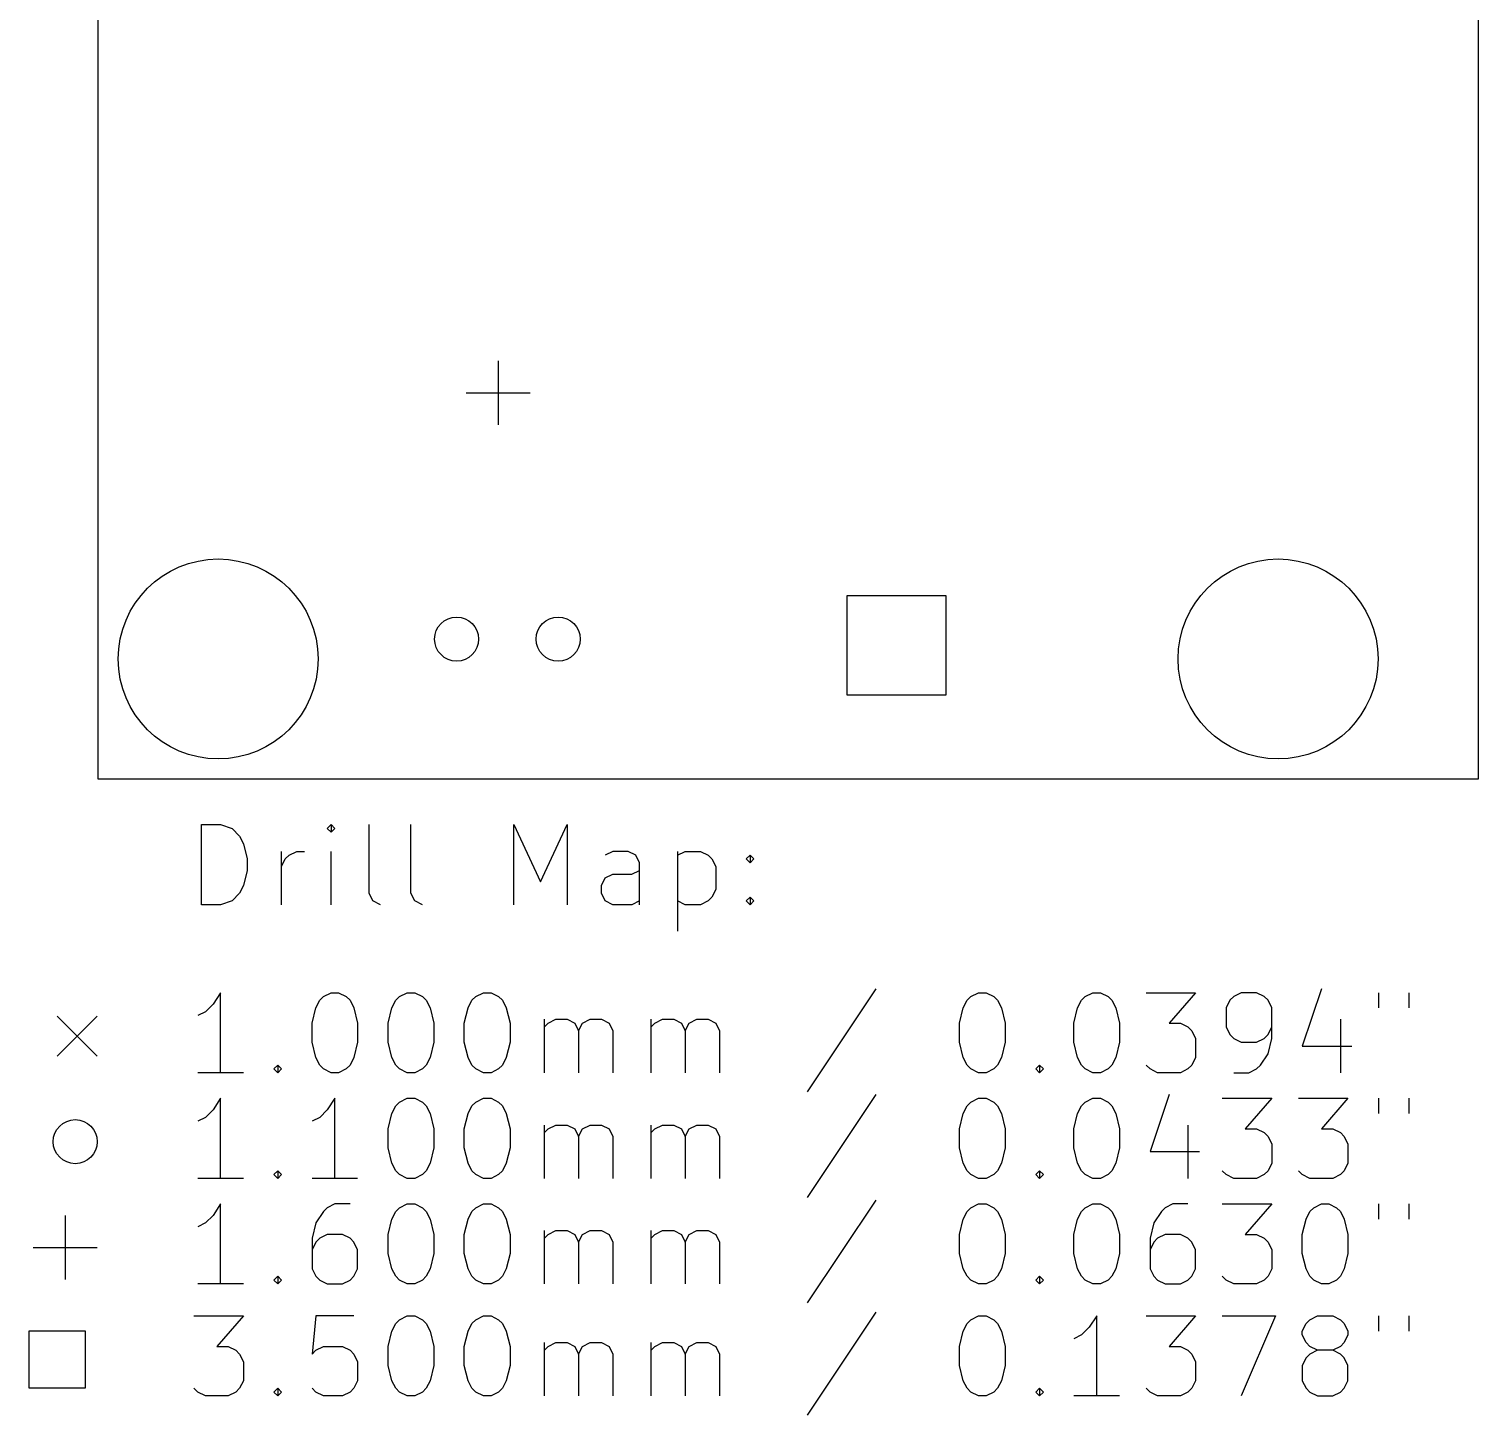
# Model space of a CAD drawing. Extents: x 5.15 to 7.9, y -4.38 to -1.61.
# Drawn here: x 5.148 to 6.575, y -4.366 to -3.002 of the extents above; entities that cross this region are included whole.
import ezdxf

# ---------------------------------------------------------------- set-up
doc = ezdxf.new("R2010")
doc.units = 0
doc.header["$MEASUREMENT"] = 0
doc.layers.add('BLACK', color=7, linetype='CONTINUOUS')

msp = doc.modelspace()

# ---------------------------------------------------------------- linework, layer by layer
at = {"layer": 'BLACK', "linetype": 'CONTINUOUS'}
for p, q in [((5.2165, -3.7402), (5.2165, -1.6142)), ((6.5748, -1.6142), (6.5748, -3.7402)), ((5.6102, -3.3287), (5.6102, -3.3917)), ((5.5787, -3.3602), (5.6417, -3.3602)), ((6.0511, -3.5599), (5.9536, -3.5599)), ((5.9536, -3.5599), (5.9536, -3.6574)), ((6.0511, -3.6574), (6.0511, -3.5599)), ((5.9536, -3.6574), (6.0511, -3.6574)), ((6.5748, -3.7402), (5.2165, -3.7402)), ((5.3182, -3.8638), (5.3182, -3.785)), ((5.3182, -3.785), (5.337, -3.785)), ((5.337, -3.785), (5.3482, -3.7888)), ((5.3482, -3.7888), (5.3557, -3.7963)), ((5.4457, -3.785), (5.442, -3.7888)), ((5.442, -3.7888), (5.4457, -3.7925)), ((5.4495, -3.7888), (5.4457, -3.785)), ((5.4457, -3.785), (5.4457, -3.7925)), ((5.4457, -3.7925), (5.4495, -3.7888)), ((5.4832, -3.8525), (5.4832, -3.785)), ((5.5244, -3.8525), (5.5244, -3.785)), ((5.6257, -3.8638), (5.6257, -3.785)), ((5.6257, -3.785), (5.6519, -3.8413)), ((5.6519, -3.8413), (5.6782, -3.785)), ((5.6782, -3.785), (5.6782, -3.8638)), ((5.3557, -3.7963), (5.3595, -3.8038)), ((5.3595, -3.8038), (5.3632, -3.8188)), ((5.3632, -3.8188), (5.3632, -3.83)), ((5.397, -3.8638), (5.397, -3.8113)), ((5.397, -3.8263), (5.4007, -3.8188)), ((5.4007, -3.8188), (5.4045, -3.815)), ((5.4045, -3.815), (5.412, -3.8113)), ((5.412, -3.8113), (5.4195, -3.8113)), ((5.4457, -3.8638), (5.4457, -3.8113)), ((5.7232, -3.8113), (5.7157, -3.815)), ((5.7382, -3.8113), (5.7232, -3.8113)), ((5.7457, -3.815), (5.7382, -3.8113)), ((5.7494, -3.8225), (5.7457, -3.815)), ((5.7494, -3.8638), (5.7494, -3.8225)), ((5.7869, -3.8113), (5.7869, -3.89)), ((5.7869, -3.815), (5.7944, -3.8113)), ((5.7944, -3.8113), (5.8094, -3.8113)), ((5.8094, -3.8113), (5.8169, -3.815)), ((5.8169, -3.815), (5.8207, -3.8188)), ((5.8207, -3.8188), (5.8244, -3.8263)), ((5.8544, -3.8188), (5.8582, -3.815)), ((5.8582, -3.8225), (5.8544, -3.8188)), ((5.8582, -3.815), (5.8619, -3.8188)), ((5.8582, -3.815), (5.8582, -3.8225)), ((5.8619, -3.8188), (5.8582, -3.8225)), ((5.3632, -3.83), (5.3595, -3.845)), ((5.7157, -3.8375), (5.7232, -3.8338)), ((5.7232, -3.8338), (5.7419, -3.8338)), ((5.7419, -3.8338), (5.7494, -3.83)), ((5.8244, -3.8263), (5.8244, -3.8488)), ((5.3595, -3.845), (5.3557, -3.8525)), ((5.7119, -3.845), (5.7157, -3.8375)), ((5.7119, -3.8525), (5.7119, -3.845)), ((5.8244, -3.8488), (5.8207, -3.8563)), ((5.337, -3.8638), (5.3182, -3.8638)), ((5.3482, -3.86), (5.337, -3.8638)), ((5.3557, -3.8525), (5.3482, -3.86)), ((5.4869, -3.86), (5.4832, -3.8525)), ((5.4944, -3.8638), (5.4869, -3.86)), ((5.5282, -3.86), (5.5244, -3.8525)), ((5.5357, -3.8638), (5.5282, -3.86)), ((5.7157, -3.86), (5.7119, -3.8525)), ((5.7232, -3.8638), (5.7157, -3.86)), ((5.7419, -3.8638), (5.7232, -3.8638)), ((5.7494, -3.86), (5.7419, -3.8638)), ((5.7944, -3.8638), (5.7869, -3.86)), ((5.8094, -3.8638), (5.7944, -3.8638)), ((5.8169, -3.86), (5.8094, -3.8638)), ((5.8207, -3.8563), (5.8169, -3.86)), ((5.8544, -3.86), (5.8582, -3.8563)), ((5.8582, -3.8638), (5.8544, -3.86)), ((5.8582, -3.8563), (5.8619, -3.86)), ((5.8582, -3.8563), (5.8582, -3.8638)), ((5.8619, -3.86), (5.8582, -3.8638)), ((5.337, -3.9504), (5.3295, -3.9616)), ((5.337, -4.0291), (5.337, -3.9504)), ((5.4382, -3.9541), (5.4457, -3.9504)), ((5.4457, -3.9504), (5.4532, -3.9504)), ((5.4532, -3.9504), (5.4607, -3.9541)), ((5.5132, -3.9541), (5.5207, -3.9504)), ((5.5207, -3.9504), (5.5282, -3.9504)), ((5.5282, -3.9504), (5.5357, -3.9541)), ((5.5882, -3.9541), (5.5957, -3.9504)), ((5.5957, -3.9504), (5.6032, -3.9504)), ((5.6032, -3.9504), (5.6107, -3.9541)), ((5.9819, -3.9466), (5.9144, -4.0479)), ((6.0756, -3.9541), (6.0831, -3.9504)), ((6.0831, -3.9504), (6.0906, -3.9504)), ((6.0906, -3.9504), (6.0981, -3.9541)), ((6.1881, -3.9541), (6.1956, -3.9504)), ((6.1956, -3.9504), (6.2031, -3.9504)), ((6.2031, -3.9504), (6.2106, -3.9541)), ((6.2481, -3.9504), (6.2968, -3.9504)), ((6.2968, -3.9504), (6.2706, -3.9804)), ((6.3418, -3.9504), (6.3343, -3.9541)), ((6.3568, -3.9504), (6.3418, -3.9504)), ((6.3643, -3.9541), (6.3568, -3.9504)), ((6.4206, -3.9466), (6.4018, -4.0029)), ((6.4768, -3.9504), (6.4768, -3.9654)), ((6.5068, -3.9504), (6.5068, -3.9654)), ((5.3295, -3.9616), (5.322, -3.9691)), ((5.427, -3.9804), (5.4307, -3.9654)), ((5.4307, -3.9654), (5.4345, -3.9579)), ((5.4345, -3.9579), (5.4382, -3.9541)), ((5.4607, -3.9541), (5.4645, -3.9579)), ((5.4645, -3.9579), (5.4682, -3.9654)), ((5.4682, -3.9654), (5.4719, -3.9804)), ((5.5019, -3.9804), (5.5057, -3.9654)), ((5.5057, -3.9654), (5.5094, -3.9579)), ((5.5094, -3.9579), (5.5132, -3.9541)), ((5.5357, -3.9541), (5.5394, -3.9579)), ((5.5394, -3.9579), (5.5432, -3.9654)), ((5.5432, -3.9654), (5.5469, -3.9804)), ((5.5769, -3.9804), (5.5807, -3.9654)), ((5.5807, -3.9654), (5.5844, -3.9579)), ((5.5844, -3.9579), (5.5882, -3.9541)), ((5.6107, -3.9541), (5.6144, -3.9579)), ((5.6144, -3.9579), (5.6182, -3.9654)), ((5.6182, -3.9654), (5.6219, -3.9804)), ((6.0644, -3.9804), (6.0681, -3.9654)), ((6.0681, -3.9654), (6.0719, -3.9579)), ((6.0719, -3.9579), (6.0756, -3.9541)), ((6.0981, -3.9541), (6.1019, -3.9579)), ((6.1019, -3.9579), (6.1056, -3.9654)), ((6.1056, -3.9654), (6.1094, -3.9804)), ((6.1769, -3.9804), (6.1806, -3.9654)), ((6.1806, -3.9654), (6.1844, -3.9579)), ((6.1844, -3.9579), (6.1881, -3.9541)), ((6.2106, -3.9541), (6.2144, -3.9579)), ((6.2144, -3.9579), (6.2181, -3.9654)), ((6.2181, -3.9654), (6.2219, -3.9804)), ((6.3306, -3.9579), (6.3268, -3.9654)), ((6.3268, -3.9654), (6.3268, -3.9841)), ((6.3343, -3.9541), (6.3306, -3.9579)), ((6.3681, -3.9579), (6.3643, -3.9541)), ((6.3718, -3.9654), (6.3681, -3.9579)), ((6.3718, -3.9954), (6.3718, -3.9654)), ((5.1762, -3.9734), (5.2156, -4.0128)), ((5.2156, -3.9734), (5.1762, -4.0128)), ((5.322, -3.9691), (5.3145, -3.9729)), ((5.6557, -4.0291), (5.6557, -3.9766)), ((5.6594, -3.9804), (5.6669, -3.9766)), ((5.6669, -3.9766), (5.6782, -3.9766)), ((5.6782, -3.9766), (5.6857, -3.9804)), ((5.6932, -3.9804), (5.7007, -3.9766)), ((5.7007, -3.9766), (5.7119, -3.9766)), ((5.7119, -3.9766), (5.7194, -3.9804)), ((5.7607, -4.0291), (5.7607, -3.9766)), ((5.7644, -3.9804), (5.7719, -3.9766)), ((5.7719, -3.9766), (5.7832, -3.9766)), ((5.7832, -3.9766), (5.7907, -3.9804)), ((5.7982, -3.9804), (5.8057, -3.9766)), ((5.8057, -3.9766), (5.8169, -3.9766)), ((5.8169, -3.9766), (5.8244, -3.9804)), ((6.4393, -3.9766), (6.4393, -4.0291)), ((5.427, -3.9991), (5.427, -3.9804)), ((5.4719, -3.9804), (5.4719, -3.9991)), ((5.5019, -3.9991), (5.5019, -3.9804)), ((5.5469, -3.9804), (5.5469, -3.9991)), ((5.5769, -3.9991), (5.5769, -3.9804)), ((5.6219, -3.9804), (5.6219, -3.9991)), ((5.6557, -3.9841), (5.6594, -3.9804)), ((5.6857, -3.9804), (5.6894, -3.9879)), ((5.6894, -3.9879), (5.6932, -3.9804)), ((5.6894, -3.9879), (5.6894, -4.0291)), ((5.7194, -3.9804), (5.7232, -3.9879)), ((5.7232, -3.9879), (5.7232, -4.0291)), ((5.7607, -3.9841), (5.7644, -3.9804)), ((5.7907, -3.9804), (5.7944, -3.9879)), ((5.7944, -3.9879), (5.7982, -3.9804)), ((5.7944, -3.9879), (5.7944, -4.0291)), ((5.8244, -3.9804), (5.8282, -3.9879)), ((5.8282, -3.9879), (5.8282, -4.0291)), ((6.0644, -3.9991), (6.0644, -3.9804)), ((6.1094, -3.9804), (6.1094, -3.9991)), ((6.1769, -3.9991), (6.1769, -3.9804)), ((6.2219, -3.9804), (6.2219, -3.9991)), ((6.2706, -3.9804), (6.2818, -3.9804)), ((6.2818, -3.9804), (6.2893, -3.9841)), ((6.2893, -3.9841), (6.2931, -3.9879)), ((6.2931, -3.9879), (6.2968, -3.9954)), ((6.3268, -3.9841), (6.3306, -3.9916)), ((6.3306, -3.9916), (6.3343, -3.9954)), ((6.3643, -3.9954), (6.3681, -3.9916)), ((6.3681, -3.9916), (6.3718, -3.9841)), ((5.4307, -4.0141), (5.427, -3.9991)), ((5.4719, -3.9991), (5.4682, -4.0141)), ((5.5057, -4.0141), (5.5019, -3.9991)), ((5.5469, -3.9991), (5.5432, -4.0141)), ((5.5807, -4.0141), (5.5769, -3.9991)), ((5.6219, -3.9991), (5.6182, -4.0141)), ((6.0681, -4.0141), (6.0644, -3.9991)), ((6.1094, -3.9991), (6.1056, -4.0141)), ((6.1806, -4.0141), (6.1769, -3.9991)), ((6.2219, -3.9991), (6.2181, -4.0141)), ((6.2968, -3.9954), (6.2968, -4.0141)), ((6.3343, -3.9954), (6.3418, -3.9991)), ((6.3418, -3.9991), (6.3568, -3.9991)), ((6.3568, -3.9991), (6.3643, -3.9954)), ((6.3681, -4.0104), (6.3718, -3.9954)), ((6.4018, -4.0029), (6.4506, -4.0029)), ((5.3895, -4.0254), (5.3932, -4.0216)), ((5.3932, -4.0216), (5.397, -4.0254)), ((5.3932, -4.0216), (5.3932, -4.0291)), ((5.4345, -4.0216), (5.4307, -4.0141)), ((5.4382, -4.0254), (5.4345, -4.0216)), ((5.4645, -4.0216), (5.4607, -4.0254)), ((5.4682, -4.0141), (5.4645, -4.0216)), ((5.5094, -4.0216), (5.5057, -4.0141)), ((5.5132, -4.0254), (5.5094, -4.0216)), ((5.5394, -4.0216), (5.5357, -4.0254)), ((5.5432, -4.0141), (5.5394, -4.0216)), ((5.5844, -4.0216), (5.5807, -4.0141)), ((5.5882, -4.0254), (5.5844, -4.0216)), ((5.6144, -4.0216), (5.6107, -4.0254)), ((5.6182, -4.0141), (5.6144, -4.0216)), ((6.0719, -4.0216), (6.0681, -4.0141)), ((6.0756, -4.0254), (6.0719, -4.0216)), ((6.1019, -4.0216), (6.0981, -4.0254)), ((6.1056, -4.0141), (6.1019, -4.0216)), ((6.1394, -4.0254), (6.1431, -4.0216)), ((6.1431, -4.0216), (6.1469, -4.0254)), ((6.1431, -4.0216), (6.1431, -4.0291)), ((6.1844, -4.0216), (6.1806, -4.0141)), ((6.1881, -4.0254), (6.1844, -4.0216)), ((6.2144, -4.0216), (6.2106, -4.0254)), ((6.2181, -4.0141), (6.2144, -4.0216)), ((6.2519, -4.0254), (6.2481, -4.0216)), ((6.2931, -4.0216), (6.2893, -4.0254)), ((6.2968, -4.0141), (6.2931, -4.0216)), ((6.3568, -4.0254), (6.3606, -4.0216)), ((6.3606, -4.0216), (6.3681, -4.0104)), ((5.3595, -4.0291), (5.3145, -4.0291)), ((5.3932, -4.0291), (5.3895, -4.0254)), ((5.397, -4.0254), (5.3932, -4.0291)), ((5.4457, -4.0291), (5.4382, -4.0254)), ((5.4532, -4.0291), (5.4457, -4.0291)), ((5.4607, -4.0254), (5.4532, -4.0291)), ((5.5207, -4.0291), (5.5132, -4.0254)), ((5.5282, -4.0291), (5.5207, -4.0291)), ((5.5357, -4.0254), (5.5282, -4.0291)), ((5.5957, -4.0291), (5.5882, -4.0254)), ((5.6032, -4.0291), (5.5957, -4.0291)), ((5.6107, -4.0254), (5.6032, -4.0291)), ((6.0831, -4.0291), (6.0756, -4.0254)), ((6.0906, -4.0291), (6.0831, -4.0291)), ((6.0981, -4.0254), (6.0906, -4.0291)), ((6.1431, -4.0291), (6.1394, -4.0254)), ((6.1469, -4.0254), (6.1431, -4.0291)), ((6.1956, -4.0291), (6.1881, -4.0254)), ((6.2031, -4.0291), (6.1956, -4.0291)), ((6.2106, -4.0254), (6.2031, -4.0291)), ((6.2594, -4.0291), (6.2519, -4.0254)), ((6.2818, -4.0291), (6.2594, -4.0291)), ((6.2893, -4.0254), (6.2818, -4.0291)), ((6.3343, -4.0291), (6.3493, -4.0291)), ((6.3493, -4.0291), (6.3568, -4.0254)), ((5.9819, -4.0506), (5.9144, -4.1518)), ((6.2706, -4.0506), (6.2519, -4.1068)), ((5.337, -4.0543), (5.3295, -4.0656)), ((5.337, -4.1331), (5.337, -4.0543)), ((5.4495, -4.0543), (5.442, -4.0656)), ((5.4495, -4.1331), (5.4495, -4.0543)), ((5.5057, -4.0693), (5.5094, -4.0618)), ((5.5094, -4.0618), (5.5132, -4.0581)), ((5.5132, -4.0581), (5.5207, -4.0543)), ((5.5207, -4.0543), (5.5282, -4.0543)), ((5.5282, -4.0543), (5.5357, -4.0581)), ((5.5357, -4.0581), (5.5394, -4.0618)), ((5.5394, -4.0618), (5.5432, -4.0693)), ((5.5807, -4.0693), (5.5844, -4.0618)), ((5.5844, -4.0618), (5.5882, -4.0581)), ((5.5882, -4.0581), (5.5957, -4.0543)), ((5.5957, -4.0543), (5.6032, -4.0543)), ((5.6032, -4.0543), (5.6107, -4.0581)), ((5.6107, -4.0581), (5.6144, -4.0618)), ((5.6144, -4.0618), (5.6182, -4.0693)), ((6.0681, -4.0693), (6.0719, -4.0618)), ((6.0719, -4.0618), (6.0756, -4.0581)), ((6.0756, -4.0581), (6.0831, -4.0543)), ((6.0831, -4.0543), (6.0906, -4.0543)), ((6.0906, -4.0543), (6.0981, -4.0581)), ((6.0981, -4.0581), (6.1019, -4.0618)), ((6.1019, -4.0618), (6.1056, -4.0693)), ((6.1806, -4.0693), (6.1844, -4.0618)), ((6.1844, -4.0618), (6.1881, -4.0581)), ((6.1881, -4.0581), (6.1956, -4.0543)), ((6.1956, -4.0543), (6.2031, -4.0543)), ((6.2031, -4.0543), (6.2106, -4.0581)), ((6.2106, -4.0581), (6.2144, -4.0618)), ((6.2144, -4.0618), (6.2181, -4.0693)), ((6.3231, -4.0543), (6.3718, -4.0543)), ((6.3718, -4.0543), (6.3456, -4.0843)), ((6.3981, -4.0543), (6.4468, -4.0543)), ((6.4468, -4.0543), (6.4206, -4.0843)), ((6.4768, -4.0543), (6.4768, -4.0693)), ((6.5068, -4.0543), (6.5068, -4.0693)), ((5.322, -4.0731), (5.3145, -4.0768)), ((5.3295, -4.0656), (5.322, -4.0731)), ((5.4345, -4.0731), (5.427, -4.0768)), ((5.442, -4.0656), (5.4345, -4.0731)), ((5.5019, -4.0843), (5.5057, -4.0693)), ((5.5432, -4.0693), (5.5469, -4.0843)), ((5.5769, -4.0843), (5.5807, -4.0693)), ((5.6182, -4.0693), (5.6219, -4.0843)), ((6.0644, -4.0843), (6.0681, -4.0693)), ((6.1056, -4.0693), (6.1094, -4.0843)), ((6.1769, -4.0843), (6.1806, -4.0693)), ((6.2181, -4.0693), (6.2219, -4.0843)), ((5.5019, -4.1031), (5.5019, -4.0843)), ((5.5469, -4.0843), (5.5469, -4.1031)), ((5.5769, -4.1031), (5.5769, -4.0843)), ((5.6219, -4.0843), (5.6219, -4.1031)), ((5.6557, -4.1331), (5.6557, -4.0806)), ((5.6557, -4.0881), (5.6594, -4.0843)), ((5.6594, -4.0843), (5.6669, -4.0806)), ((5.6669, -4.0806), (5.6782, -4.0806)), ((5.6782, -4.0806), (5.6857, -4.0843)), ((5.6857, -4.0843), (5.6894, -4.0918)), ((5.6894, -4.0918), (5.6932, -4.0843)), ((5.6894, -4.0918), (5.6894, -4.1331)), ((5.6932, -4.0843), (5.7007, -4.0806)), ((5.7007, -4.0806), (5.7119, -4.0806)), ((5.7119, -4.0806), (5.7194, -4.0843)), ((5.7194, -4.0843), (5.7232, -4.0918)), ((5.7232, -4.0918), (5.7232, -4.1331)), ((5.7607, -4.1331), (5.7607, -4.0806)), ((5.7607, -4.0881), (5.7644, -4.0843)), ((5.7644, -4.0843), (5.7719, -4.0806)), ((5.7719, -4.0806), (5.7832, -4.0806)), ((5.7832, -4.0806), (5.7907, -4.0843)), ((5.7907, -4.0843), (5.7944, -4.0918)), ((5.7944, -4.0918), (5.7982, -4.0843)), ((5.7944, -4.0918), (5.7944, -4.1331)), ((5.7982, -4.0843), (5.8057, -4.0806)), ((5.8057, -4.0806), (5.8169, -4.0806)), ((5.8169, -4.0806), (5.8244, -4.0843)), ((5.8244, -4.0843), (5.8282, -4.0918)), ((5.8282, -4.0918), (5.8282, -4.1331)), ((6.0644, -4.1031), (6.0644, -4.0843)), ((6.1094, -4.0843), (6.1094, -4.1031)), ((6.1769, -4.1031), (6.1769, -4.0843)), ((6.2219, -4.0843), (6.2219, -4.1031)), ((6.2893, -4.0806), (6.2893, -4.1331)), ((6.3456, -4.0843), (6.3568, -4.0843)), ((6.3568, -4.0843), (6.3643, -4.0881)), ((6.3643, -4.0881), (6.3681, -4.0918)), ((6.3681, -4.0918), (6.3718, -4.0993)), ((6.4206, -4.0843), (6.4318, -4.0843)), ((6.4318, -4.0843), (6.4393, -4.0881)), ((6.4393, -4.0881), (6.4431, -4.0918)), ((6.4431, -4.0918), (6.4468, -4.0993)), ((5.5057, -4.1181), (5.5019, -4.1031)), ((5.5469, -4.1031), (5.5432, -4.1181)), ((5.5807, -4.1181), (5.5769, -4.1031)), ((5.6219, -4.1031), (5.6182, -4.1181)), ((6.0681, -4.1181), (6.0644, -4.1031)), ((6.1094, -4.1031), (6.1056, -4.1181)), ((6.1806, -4.1181), (6.1769, -4.1031)), ((6.2219, -4.1031), (6.2181, -4.1181)), ((6.2519, -4.1068), (6.3006, -4.1068)), ((6.3718, -4.0993), (6.3718, -4.1181)), ((6.4468, -4.0993), (6.4468, -4.1181)), ((5.5094, -4.1256), (5.5057, -4.1181)), ((5.5432, -4.1181), (5.5394, -4.1256)), ((5.5844, -4.1256), (5.5807, -4.1181)), ((5.6182, -4.1181), (5.6144, -4.1256)), ((6.0719, -4.1256), (6.0681, -4.1181)), ((6.1056, -4.1181), (6.1019, -4.1256)), ((6.1844, -4.1256), (6.1806, -4.1181)), ((6.2181, -4.1181), (6.2144, -4.1256)), ((6.3718, -4.1181), (6.3681, -4.1256)), ((6.4468, -4.1181), (6.4431, -4.1256)), ((5.3595, -4.1331), (5.3145, -4.1331)), ((5.3895, -4.1293), (5.3932, -4.1256)), ((5.3932, -4.1331), (5.3895, -4.1293)), ((5.3932, -4.1256), (5.397, -4.1293)), ((5.3932, -4.1256), (5.3932, -4.1331)), ((5.397, -4.1293), (5.3932, -4.1331)), ((5.4719, -4.1331), (5.427, -4.1331)), ((5.5132, -4.1293), (5.5094, -4.1256)), ((5.5207, -4.1331), (5.5132, -4.1293)), ((5.5282, -4.1331), (5.5207, -4.1331)), ((5.5357, -4.1293), (5.5282, -4.1331)), ((5.5394, -4.1256), (5.5357, -4.1293)), ((5.5882, -4.1293), (5.5844, -4.1256)), ((5.5957, -4.1331), (5.5882, -4.1293)), ((5.6032, -4.1331), (5.5957, -4.1331)), ((5.6107, -4.1293), (5.6032, -4.1331)), ((5.6144, -4.1256), (5.6107, -4.1293)), ((6.0756, -4.1293), (6.0719, -4.1256)), ((6.0831, -4.1331), (6.0756, -4.1293)), ((6.0906, -4.1331), (6.0831, -4.1331)), ((6.0981, -4.1293), (6.0906, -4.1331)), ((6.1019, -4.1256), (6.0981, -4.1293)), ((6.1394, -4.1293), (6.1431, -4.1256)), ((6.1431, -4.1331), (6.1394, -4.1293)), ((6.1431, -4.1256), (6.1469, -4.1293)), ((6.1431, -4.1256), (6.1431, -4.1331)), ((6.1469, -4.1293), (6.1431, -4.1331)), ((6.1881, -4.1293), (6.1844, -4.1256)), ((6.1956, -4.1331), (6.1881, -4.1293)), ((6.2031, -4.1331), (6.1956, -4.1331)), ((6.2106, -4.1293), (6.2031, -4.1331)), ((6.2144, -4.1256), (6.2106, -4.1293)), ((6.3268, -4.1293), (6.3231, -4.1256)), ((6.3343, -4.1331), (6.3268, -4.1293)), ((6.3568, -4.1331), (6.3343, -4.1331)), ((6.3643, -4.1293), (6.3568, -4.1331)), ((6.3681, -4.1256), (6.3643, -4.1293)), ((6.4018, -4.1293), (6.3981, -4.1256)), ((6.4093, -4.1331), (6.4018, -4.1293)), ((6.4318, -4.1331), (6.4093, -4.1331)), ((6.4393, -4.1293), (6.4318, -4.1331)), ((6.4431, -4.1256), (6.4393, -4.1293)), ((5.337, -4.1583), (5.3295, -4.1695)), ((5.337, -4.237), (5.337, -4.1583)), ((5.442, -4.162), (5.4382, -4.1658)), ((5.4495, -4.1583), (5.442, -4.162)), ((5.4645, -4.1583), (5.4495, -4.1583)), ((5.5094, -4.1658), (5.5132, -4.162)), ((5.5132, -4.162), (5.5207, -4.1583)), ((5.5207, -4.1583), (5.5282, -4.1583)), ((5.5282, -4.1583), (5.5357, -4.162)), ((5.5357, -4.162), (5.5394, -4.1658)), ((5.5844, -4.1658), (5.5882, -4.162)), ((5.5882, -4.162), (5.5957, -4.1583)), ((5.5957, -4.1583), (5.6032, -4.1583)), ((5.6032, -4.1583), (5.6107, -4.162)), ((5.6107, -4.162), (5.6144, -4.1658)), ((5.9819, -4.1545), (5.9144, -4.2557)), ((6.0719, -4.1658), (6.0756, -4.162)), ((6.0756, -4.162), (6.0831, -4.1583)), ((6.0831, -4.1583), (6.0906, -4.1583)), ((6.0906, -4.1583), (6.0981, -4.162)), ((6.0981, -4.162), (6.1019, -4.1658)), ((6.1844, -4.1658), (6.1881, -4.162)), ((6.1881, -4.162), (6.1956, -4.1583)), ((6.1956, -4.1583), (6.2031, -4.1583)), ((6.2031, -4.1583), (6.2106, -4.162)), ((6.2106, -4.162), (6.2144, -4.1658)), ((6.2669, -4.162), (6.2631, -4.1658)), ((6.2743, -4.1583), (6.2669, -4.162)), ((6.2893, -4.1583), (6.2743, -4.1583)), ((6.3231, -4.1583), (6.3718, -4.1583)), ((6.3718, -4.1583), (6.3456, -4.1883)), ((6.4093, -4.1658), (6.4131, -4.162)), ((6.4131, -4.162), (6.4206, -4.1583)), ((6.4206, -4.1583), (6.4281, -4.1583)), ((6.4281, -4.1583), (6.4356, -4.162)), ((6.4356, -4.162), (6.4393, -4.1658)), ((6.4768, -4.1583), (6.4768, -4.1733)), ((6.5068, -4.1583), (6.5068, -4.1733)), ((5.1841, -4.1695), (5.1841, -4.2325)), ((5.322, -4.177), (5.3145, -4.1808)), ((5.3295, -4.1695), (5.322, -4.177)), ((5.4307, -4.177), (5.427, -4.192)), ((5.4382, -4.1658), (5.4307, -4.177)), ((5.5019, -4.1883), (5.5057, -4.1733)), ((5.5057, -4.1733), (5.5094, -4.1658)), ((5.5394, -4.1658), (5.5432, -4.1733)), ((5.5432, -4.1733), (5.5469, -4.1883)), ((5.5769, -4.1883), (5.5807, -4.1733)), ((5.5807, -4.1733), (5.5844, -4.1658)), ((5.6144, -4.1658), (5.6182, -4.1733)), ((5.6182, -4.1733), (5.6219, -4.1883)), ((6.0644, -4.1883), (6.0681, -4.1733)), ((6.0681, -4.1733), (6.0719, -4.1658)), ((6.1019, -4.1658), (6.1056, -4.1733)), ((6.1056, -4.1733), (6.1094, -4.1883)), ((6.1769, -4.1883), (6.1806, -4.1733)), ((6.1806, -4.1733), (6.1844, -4.1658)), ((6.2144, -4.1658), (6.2181, -4.1733)), ((6.2181, -4.1733), (6.2219, -4.1883)), ((6.2556, -4.177), (6.2519, -4.192)), ((6.2631, -4.1658), (6.2556, -4.177)), ((6.4018, -4.1883), (6.4056, -4.1733)), ((6.4056, -4.1733), (6.4093, -4.1658)), ((6.4393, -4.1658), (6.4431, -4.1733)), ((6.4431, -4.1733), (6.4468, -4.1883)), ((5.427, -4.192), (5.427, -4.222)), ((5.4345, -4.192), (5.4307, -4.1958)), ((5.442, -4.1883), (5.4345, -4.192)), ((5.457, -4.1883), (5.442, -4.1883)), ((5.4645, -4.192), (5.457, -4.1883)), ((5.4682, -4.1958), (5.4645, -4.192)), ((5.5019, -4.207), (5.5019, -4.1883)), ((5.5469, -4.1883), (5.5469, -4.207)), ((5.5769, -4.207), (5.5769, -4.1883)), ((5.6219, -4.1883), (5.6219, -4.207)), ((5.6557, -4.237), (5.6557, -4.1845)), ((5.6557, -4.192), (5.6594, -4.1883)), ((5.6594, -4.1883), (5.6669, -4.1845)), ((5.6669, -4.1845), (5.6782, -4.1845)), ((5.6782, -4.1845), (5.6857, -4.1883)), ((5.6857, -4.1883), (5.6894, -4.1958)), ((5.6894, -4.1958), (5.6932, -4.1883)), ((5.6932, -4.1883), (5.7007, -4.1845)), ((5.7007, -4.1845), (5.7119, -4.1845)), ((5.7119, -4.1845), (5.7194, -4.1883)), ((5.7194, -4.1883), (5.7232, -4.1958)), ((5.7607, -4.237), (5.7607, -4.1845)), ((5.7607, -4.192), (5.7644, -4.1883)), ((5.7644, -4.1883), (5.7719, -4.1845)), ((5.7719, -4.1845), (5.7832, -4.1845)), ((5.7832, -4.1845), (5.7907, -4.1883)), ((5.7907, -4.1883), (5.7944, -4.1958)), ((5.7944, -4.1958), (5.7982, -4.1883)), ((5.7982, -4.1883), (5.8057, -4.1845)), ((5.8057, -4.1845), (5.8169, -4.1845)), ((5.8169, -4.1845), (5.8244, -4.1883)), ((5.8244, -4.1883), (5.8282, -4.1958)), ((6.0644, -4.207), (6.0644, -4.1883)), ((6.1094, -4.1883), (6.1094, -4.207)), ((6.1769, -4.207), (6.1769, -4.1883)), ((6.2219, -4.1883), (6.2219, -4.207)), ((6.2519, -4.192), (6.2519, -4.222)), ((6.2594, -4.192), (6.2556, -4.1958)), ((6.2669, -4.1883), (6.2594, -4.192)), ((6.2818, -4.1883), (6.2669, -4.1883)), ((6.2893, -4.192), (6.2818, -4.1883)), ((6.2931, -4.1958), (6.2893, -4.192)), ((6.3456, -4.1883), (6.3568, -4.1883)), ((6.3568, -4.1883), (6.3643, -4.192)), ((6.3643, -4.192), (6.3681, -4.1958)), ((6.4018, -4.207), (6.4018, -4.1883)), ((6.4468, -4.1883), (6.4468, -4.207)), ((5.1526, -4.201), (5.2156, -4.201)), ((5.4307, -4.1958), (5.427, -4.2033)), ((5.4719, -4.2033), (5.4682, -4.1958)), ((5.4719, -4.222), (5.4719, -4.2033)), ((5.5057, -4.222), (5.5019, -4.207)), ((5.5469, -4.207), (5.5432, -4.222)), ((5.5807, -4.222), (5.5769, -4.207)), ((5.6219, -4.207), (5.6182, -4.222)), ((5.6894, -4.1958), (5.6894, -4.237)), ((5.7232, -4.1958), (5.7232, -4.237)), ((5.7944, -4.1958), (5.7944, -4.237)), ((5.8282, -4.1958), (5.8282, -4.237)), ((6.0681, -4.222), (6.0644, -4.207)), ((6.1094, -4.207), (6.1056, -4.222)), ((6.1806, -4.222), (6.1769, -4.207)), ((6.2219, -4.207), (6.2181, -4.222)), ((6.2556, -4.1958), (6.2519, -4.2033)), ((6.2968, -4.2033), (6.2931, -4.1958)), ((6.2968, -4.222), (6.2968, -4.2033)), ((6.3681, -4.1958), (6.3718, -4.2033)), ((6.3718, -4.2033), (6.3718, -4.222)), ((6.4056, -4.222), (6.4018, -4.207)), ((6.4468, -4.207), (6.4431, -4.222)), ((5.427, -4.222), (5.4307, -4.2295)), ((5.4682, -4.2295), (5.4719, -4.222)), ((5.5094, -4.2295), (5.5057, -4.222)), ((5.5432, -4.222), (5.5394, -4.2295)), ((5.5844, -4.2295), (5.5807, -4.222)), ((5.6182, -4.222), (5.6144, -4.2295)), ((6.0719, -4.2295), (6.0681, -4.222)), ((6.1056, -4.222), (6.1019, -4.2295)), ((6.1844, -4.2295), (6.1806, -4.222)), ((6.2181, -4.222), (6.2144, -4.2295)), ((6.2519, -4.222), (6.2556, -4.2295)), ((6.2931, -4.2295), (6.2968, -4.222)), ((6.3718, -4.222), (6.3681, -4.2295)), ((6.4093, -4.2295), (6.4056, -4.222)), ((6.4431, -4.222), (6.4393, -4.2295)), ((5.3895, -4.2333), (5.3932, -4.2295)), ((5.3932, -4.237), (5.3895, -4.2333)), ((5.3932, -4.2295), (5.397, -4.2333)), ((5.3932, -4.2295), (5.3932, -4.237)), ((5.397, -4.2333), (5.3932, -4.237)), ((5.4307, -4.2295), (5.4345, -4.2333)), ((5.4345, -4.2333), (5.442, -4.237)), ((5.457, -4.237), (5.4645, -4.2333)), ((5.4645, -4.2333), (5.4682, -4.2295)), ((5.5132, -4.2333), (5.5094, -4.2295)), ((5.5207, -4.237), (5.5132, -4.2333)), ((5.5357, -4.2333), (5.5282, -4.237)), ((5.5394, -4.2295), (5.5357, -4.2333)), ((5.5882, -4.2333), (5.5844, -4.2295)), ((5.5957, -4.237), (5.5882, -4.2333)), ((5.6107, -4.2333), (5.6032, -4.237)), ((5.6144, -4.2295), (5.6107, -4.2333)), ((6.0756, -4.2333), (6.0719, -4.2295)), ((6.0831, -4.237), (6.0756, -4.2333)), ((6.0981, -4.2333), (6.0906, -4.237)), ((6.1019, -4.2295), (6.0981, -4.2333)), ((6.1394, -4.2333), (6.1431, -4.2295)), ((6.1431, -4.237), (6.1394, -4.2333)), ((6.1431, -4.2295), (6.1469, -4.2333)), ((6.1431, -4.2295), (6.1431, -4.237)), ((6.1469, -4.2333), (6.1431, -4.237)), ((6.1881, -4.2333), (6.1844, -4.2295)), ((6.1956, -4.237), (6.1881, -4.2333)), ((6.2106, -4.2333), (6.2031, -4.237)), ((6.2144, -4.2295), (6.2106, -4.2333)), ((6.2556, -4.2295), (6.2594, -4.2333)), ((6.2594, -4.2333), (6.2669, -4.237)), ((6.2818, -4.237), (6.2893, -4.2333)), ((6.2893, -4.2333), (6.2931, -4.2295)), ((6.3268, -4.2333), (6.3231, -4.2295)), ((6.3343, -4.237), (6.3268, -4.2333)), ((6.3643, -4.2333), (6.3568, -4.237)), ((6.3681, -4.2295), (6.3643, -4.2333)), ((6.4131, -4.2333), (6.4093, -4.2295)), ((6.4206, -4.237), (6.4131, -4.2333)), ((6.4356, -4.2333), (6.4281, -4.237)), ((6.4393, -4.2295), (6.4356, -4.2333)), ((5.3595, -4.237), (5.3145, -4.237)), ((5.442, -4.237), (5.457, -4.237)), ((5.5282, -4.237), (5.5207, -4.237)), ((5.6032, -4.237), (5.5957, -4.237)), ((6.0906, -4.237), (6.0831, -4.237)), ((6.2031, -4.237), (6.1956, -4.237)), ((6.2669, -4.237), (6.2818, -4.237)), ((6.3568, -4.237), (6.3343, -4.237)), ((6.4281, -4.237), (6.4206, -4.237)), ((5.9819, -4.2647), (5.9144, -4.366)), ((5.3107, -4.2685), (5.3595, -4.2685)), ((5.3595, -4.2685), (5.3332, -4.2985)), ((5.4307, -4.2685), (5.427, -4.306)), ((5.4682, -4.2685), (5.4307, -4.2685)), ((5.5057, -4.2835), (5.5094, -4.276)), ((5.5094, -4.276), (5.5132, -4.2722)), ((5.5132, -4.2722), (5.5207, -4.2685)), ((5.5207, -4.2685), (5.5282, -4.2685)), ((5.5282, -4.2685), (5.5357, -4.2722)), ((5.5357, -4.2722), (5.5394, -4.276)), ((5.5394, -4.276), (5.5432, -4.2835)), ((5.5807, -4.2835), (5.5844, -4.276)), ((5.5844, -4.276), (5.5882, -4.2722)), ((5.5882, -4.2722), (5.5957, -4.2685)), ((5.5957, -4.2685), (5.6032, -4.2685)), ((5.6032, -4.2685), (5.6107, -4.2722)), ((5.6107, -4.2722), (5.6144, -4.276)), ((5.6144, -4.276), (5.6182, -4.2835)), ((6.0681, -4.2835), (6.0719, -4.276)), ((6.0719, -4.276), (6.0756, -4.2722)), ((6.0756, -4.2722), (6.0831, -4.2685)), ((6.0831, -4.2685), (6.0906, -4.2685)), ((6.0906, -4.2685), (6.0981, -4.2722)), ((6.0981, -4.2722), (6.1019, -4.276)), ((6.1019, -4.276), (6.1056, -4.2835)), ((6.1994, -4.2685), (6.1919, -4.2797)), ((6.1994, -4.3472), (6.1994, -4.2685)), ((6.2481, -4.2685), (6.2968, -4.2685)), ((6.2968, -4.2685), (6.2706, -4.2985)), ((6.3231, -4.2685), (6.3756, -4.2685)), ((6.3756, -4.2685), (6.3418, -4.3472)), ((6.4018, -4.2835), (6.4056, -4.276)), ((6.4056, -4.276), (6.4093, -4.2722)), ((6.4093, -4.2722), (6.4168, -4.2685)), ((6.4168, -4.2685), (6.4318, -4.2685)), ((6.4318, -4.2685), (6.4393, -4.2722)), ((6.4393, -4.2722), (6.4431, -4.276)), ((6.4431, -4.276), (6.4468, -4.2835)), ((6.4768, -4.2685), (6.4768, -4.2835)), ((6.5068, -4.2685), (6.5068, -4.2835)), ((5.204, -4.2834), (5.1483, -4.2834)), ((5.1483, -4.2834), (5.1483, -4.3391)), ((5.204, -4.3391), (5.204, -4.2834)), ((5.5019, -4.2985), (5.5057, -4.2835)), ((5.5432, -4.2835), (5.5469, -4.2985)), ((5.5769, -4.2985), (5.5807, -4.2835)), ((5.6182, -4.2835), (5.6219, -4.2985)), ((6.0644, -4.2985), (6.0681, -4.2835)), ((6.1056, -4.2835), (6.1094, -4.2985)), ((6.1844, -4.2872), (6.1769, -4.291)), ((6.1919, -4.2797), (6.1844, -4.2872)), ((6.4018, -4.2872), (6.4018, -4.2835)), ((6.4056, -4.2947), (6.4018, -4.2872)), ((6.4468, -4.2872), (6.4431, -4.2947)), ((6.4468, -4.2835), (6.4468, -4.2872)), ((5.3332, -4.2985), (5.3445, -4.2985)), ((5.3445, -4.2985), (5.352, -4.3022)), ((5.352, -4.3022), (5.3557, -4.306)), ((5.3557, -4.306), (5.3595, -4.3135)), ((5.427, -4.306), (5.4307, -4.3022)), ((5.4307, -4.3022), (5.4382, -4.2985)), ((5.4382, -4.2985), (5.457, -4.2985)), ((5.457, -4.2985), (5.4645, -4.3022)), ((5.4645, -4.3022), (5.4682, -4.306)), ((5.4682, -4.306), (5.4719, -4.3135)), ((5.5019, -4.3172), (5.5019, -4.2985)), ((5.5469, -4.2985), (5.5469, -4.3172)), ((5.5769, -4.3172), (5.5769, -4.2985)), ((5.6219, -4.2985), (5.6219, -4.3172)), ((5.6557, -4.3472), (5.6557, -4.2947)), ((5.6557, -4.3022), (5.6594, -4.2985)), ((5.6594, -4.2985), (5.6669, -4.2947)), ((5.6669, -4.2947), (5.6782, -4.2947)), ((5.6782, -4.2947), (5.6857, -4.2985)), ((5.6857, -4.2985), (5.6894, -4.306)), ((5.6894, -4.306), (5.6932, -4.2985)), ((5.6894, -4.306), (5.6894, -4.3472)), ((5.6932, -4.2985), (5.7007, -4.2947)), ((5.7007, -4.2947), (5.7119, -4.2947)), ((5.7119, -4.2947), (5.7194, -4.2985)), ((5.7194, -4.2985), (5.7232, -4.306)), ((5.7232, -4.306), (5.7232, -4.3472)), ((5.7607, -4.3472), (5.7607, -4.2947)), ((5.7607, -4.3022), (5.7644, -4.2985)), ((5.7644, -4.2985), (5.7719, -4.2947)), ((5.7719, -4.2947), (5.7832, -4.2947)), ((5.7832, -4.2947), (5.7907, -4.2985)), ((5.7907, -4.2985), (5.7944, -4.306)), ((5.7944, -4.306), (5.7982, -4.2985)), ((5.7944, -4.306), (5.7944, -4.3472)), ((5.7982, -4.2985), (5.8057, -4.2947)), ((5.8057, -4.2947), (5.8169, -4.2947)), ((5.8169, -4.2947), (5.8244, -4.2985)), ((5.8244, -4.2985), (5.8282, -4.306)), ((5.8282, -4.306), (5.8282, -4.3472)), ((6.0644, -4.3172), (6.0644, -4.2985)), ((6.1094, -4.2985), (6.1094, -4.3172)), ((6.2706, -4.2985), (6.2818, -4.2985)), ((6.2818, -4.2985), (6.2893, -4.3022)), ((6.2893, -4.3022), (6.2931, -4.306)), ((6.2931, -4.306), (6.2968, -4.3135)), ((6.4093, -4.2985), (6.4056, -4.2947)), ((6.4093, -4.306), (6.4056, -4.3097)), ((6.4168, -4.3022), (6.4093, -4.2985)), ((6.4168, -4.3022), (6.4093, -4.306)), ((6.4318, -4.3022), (6.4168, -4.3022)), ((6.4393, -4.2985), (6.4318, -4.3022)), ((6.4393, -4.306), (6.4318, -4.3022)), ((6.4431, -4.2947), (6.4393, -4.2985)), ((6.4431, -4.3097), (6.4393, -4.306)), ((5.3595, -4.3135), (5.3595, -4.3322)), ((5.4719, -4.3135), (5.4719, -4.3322)), ((5.5057, -4.3322), (5.5019, -4.3172)), ((5.5469, -4.3172), (5.5432, -4.3322)), ((5.5807, -4.3322), (5.5769, -4.3172)), ((5.6219, -4.3172), (5.6182, -4.3322)), ((6.0681, -4.3322), (6.0644, -4.3172)), ((6.1094, -4.3172), (6.1056, -4.3322)), ((6.2968, -4.3135), (6.2968, -4.3322)), ((6.4056, -4.3097), (6.4018, -4.3172)), ((6.4018, -4.3172), (6.4018, -4.3322)), ((6.4468, -4.3172), (6.4431, -4.3097)), ((6.4468, -4.3322), (6.4468, -4.3172)), ((5.3595, -4.3322), (5.3557, -4.3397)), ((5.4719, -4.3322), (5.4682, -4.3397)), ((5.5094, -4.3397), (5.5057, -4.3322)), ((5.5432, -4.3322), (5.5394, -4.3397)), ((5.5844, -4.3397), (5.5807, -4.3322)), ((5.6182, -4.3322), (5.6144, -4.3397)), ((6.0719, -4.3397), (6.0681, -4.3322)), ((6.1056, -4.3322), (6.1019, -4.3397)), ((6.2968, -4.3322), (6.2931, -4.3397)), ((6.4018, -4.3322), (6.4056, -4.3397)), ((6.4431, -4.3397), (6.4468, -4.3322)), ((5.1483, -4.3391), (5.204, -4.3391)), ((5.3145, -4.3435), (5.3107, -4.3397)), ((5.322, -4.3472), (5.3145, -4.3435)), ((5.3445, -4.3472), (5.322, -4.3472)), ((5.352, -4.3435), (5.3445, -4.3472)), ((5.3557, -4.3397), (5.352, -4.3435)), ((5.3895, -4.3435), (5.3932, -4.3397)), ((5.3932, -4.3472), (5.3895, -4.3435)), ((5.3932, -4.3397), (5.397, -4.3435)), ((5.3932, -4.3397), (5.3932, -4.3472)), ((5.397, -4.3435), (5.3932, -4.3472)), ((5.4307, -4.3435), (5.427, -4.3397)), ((5.4382, -4.3472), (5.4307, -4.3435)), ((5.457, -4.3472), (5.4382, -4.3472)), ((5.4645, -4.3435), (5.457, -4.3472)), ((5.4682, -4.3397), (5.4645, -4.3435)), ((5.5132, -4.3435), (5.5094, -4.3397)), ((5.5207, -4.3472), (5.5132, -4.3435)), ((5.5282, -4.3472), (5.5207, -4.3472)), ((5.5357, -4.3435), (5.5282, -4.3472)), ((5.5394, -4.3397), (5.5357, -4.3435)), ((5.5882, -4.3435), (5.5844, -4.3397)), ((5.5957, -4.3472), (5.5882, -4.3435)), ((5.6032, -4.3472), (5.5957, -4.3472)), ((5.6107, -4.3435), (5.6032, -4.3472)), ((5.6144, -4.3397), (5.6107, -4.3435)), ((6.0756, -4.3435), (6.0719, -4.3397)), ((6.0831, -4.3472), (6.0756, -4.3435)), ((6.0906, -4.3472), (6.0831, -4.3472)), ((6.0981, -4.3435), (6.0906, -4.3472)), ((6.1019, -4.3397), (6.0981, -4.3435)), ((6.1394, -4.3435), (6.1431, -4.3397)), ((6.1431, -4.3472), (6.1394, -4.3435)), ((6.1431, -4.3397), (6.1469, -4.3435)), ((6.1431, -4.3397), (6.1431, -4.3472)), ((6.1469, -4.3435), (6.1431, -4.3472)), ((6.2219, -4.3472), (6.1769, -4.3472)), ((6.2519, -4.3435), (6.2481, -4.3397)), ((6.2594, -4.3472), (6.2519, -4.3435)), ((6.2818, -4.3472), (6.2594, -4.3472)), ((6.2893, -4.3435), (6.2818, -4.3472)), ((6.2931, -4.3397), (6.2893, -4.3435)), ((6.4056, -4.3397), (6.4093, -4.3435)), ((6.4093, -4.3435), (6.4168, -4.3472)), ((6.4168, -4.3472), (6.4318, -4.3472)), ((6.4318, -4.3472), (6.4393, -4.3435)), ((6.4393, -4.3435), (6.4431, -4.3397))]:
    msp.add_line(p, q, dxfattribs=at)
at = {"layer": 'BLACK'}
for centre, radius in [((5.3346, -3.622), 0.0984), ((6.378, -3.622), 0.0984), ((5.5693, -3.6024), 0.0217), ((5.6693, -3.6024), 0.0217), ((5.1939, -4.097), 0.0217)]:
    msp.add_circle(centre, radius, dxfattribs=at)

doc.saveas('drawing.dxf')
